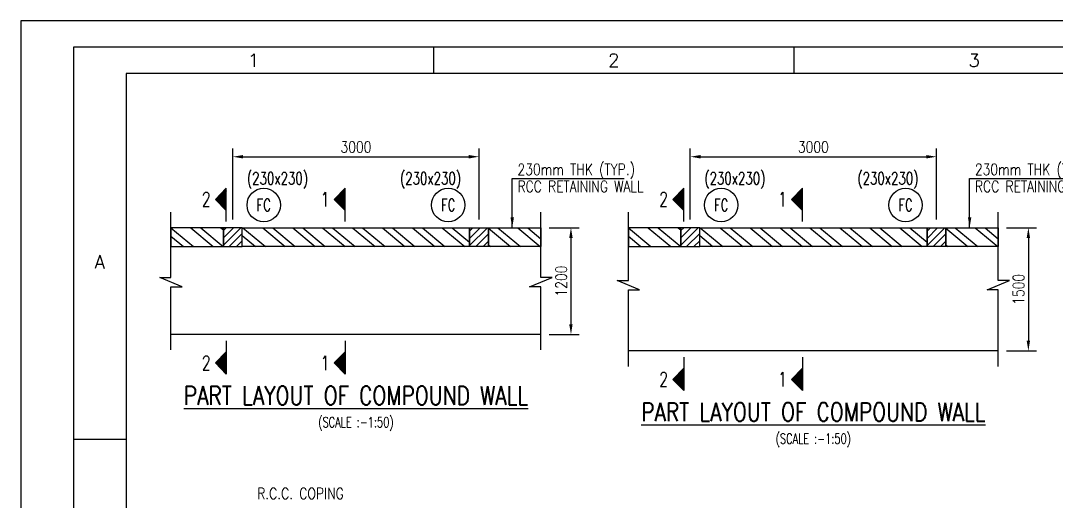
# Model space of a CAD drawing. Extents: x -69352 to 1013721, y -547461 to -186867.
# Drawn here: x 637272 to 662510, y -284439 to -272741 of the extents above; entities that cross this region are included whole.
import ezdxf
from ezdxf.enums import TextEntityAlignment as Align

# ---------------------------------------------------------------- set-up
doc = ezdxf.new("R2010")
doc.units = 0
doc.header["$LTSCALE"] = 500
doc.header["$MEASUREMENT"] = 0
doc.header["$PDMODE"] = 35
doc.header["$PDSIZE"] = -15
doc.layers.get('DEFPOINTS').update_dxf_attribs({"color": 4})
for name, color, linetype in [('PNA', 10, 'Continuous'), ('S-BRECK LINE', 8, 'Continuous'), ('S-COLUMN', 1, 'Continuous'), ('S-COLUMN CIRCLE', 9, 'Continuous'), ('S-COLUMN HATCH', 8, 'Continuous'), ('S-COLUMN NO', 2, 'Continuous'), ('S-CONCRET LINE', 4, 'Continuous'), ('S-DIM-1', 5, 'Continuous'), ('S-HATCH', 253, 'Continuous'), ('S-SECTION MARK', 1, 'Continuous'), ('S-TEXT', 2, 'Continuous'), ('S-TEXT-1', 4, 'Continuous'), ('S-TEXT-1 @ 1', 4, 'Continuous'), ('S-TITIL', 6, 'Continuous')]:
    doc.layers.add(name, color=color, linetype=linetype)
doc.styles.add('ROMANS', font='simplex.shx', dxfattribs={"width": 0.8, "height": 275})
doc.dimstyles.new('dim100', dxfattribs={"dimtxt": 250, "dimasz": 250, "dimexe": 200, "dimexo": 200, "dimgap": 100, "dimtad": 1, "dimdec": 0, "dimzin": 0, "dimdsep": 46, "dimtxsty": 'ROMANS', "dimcen": 0, "dimclrd": 5, "dimclre": 5, "dimclrt": 4, "dimadec": 0, "dimazin": 0, "dimtfac": 1, "dimtdec": 0, "dimtix": 1, "dimtofl": 0, "dimtmove": 2, "dimatfit": 3, "dimfxl": 0, "dimtolj": 1, "dimtzin": 0, "dimlwd": -1, "dimlwe": -1, "dimarcsym": 0})
doc.dimstyles.new('dim50', dxfattribs={"dimtxt": 250, "dimasz": 250, "dimexe": 200, "dimexo": 200, "dimgap": 100, "dimtad": 1, "dimdec": 0, "dimlfac": 0.5, "dimzin": 0, "dimdsep": 46, "dimtxsty": 'ROMANS', "dimcen": 0, "dimclrd": 5, "dimclre": 5, "dimclrt": 4, "dimadec": 0, "dimazin": 0, "dimtfac": 1, "dimtdec": 0, "dimtix": 1, "dimtofl": 0, "dimtmove": 2, "dimatfit": 3, "dimfxl": 0, "dimtolj": 1, "dimtzin": 0, "dimlwd": -1, "dimlwe": -1, "dimarcsym": 0})
pattern_1 = [(45, (-17663425.47, 1124803.71), (-88.38834765, 88.38834765), [])]
pattern_2 = [(45, (-17674573.24, 1124803.71), (-88.38834765, 88.38834765), [])]

# ---------------------------------------------------------------- blocks, each defined once
blk = doc.blocks.new('SHEET')
at = {"elevation": -8, "flags": 128}
blk.add_lwpolyline([(674017, -125881), (763101, -125881), (763101, -63214), (674017, -63214)], close=True, dxfattribs=at)
at = {"layer": 'PNA'}
for p, q in [((682323, -63743, -8), (682323, -64273, -8)), ((689570, -63743, -8), (689570, -64273, -8)), ((675076, -71620, -8), (676135, -71620, -8))]:
    blk.add_line(p, q, dxfattribs=at)
at = {"layer": 'PNA', "color": 1, "elevation": -8}
for points in [[(675076, -125351), (762572, -125351), (762572, -63743), (675076, -63743)], [(676135, -124822), (762042, -124822), (762042, -64273), (676135, -64273)]]:
    blk.add_lwpolyline(points, close=True, dxfattribs=at)
at = {"layer": 'PNA', "style": 'ROMANS'}
for s, p in [('1', (678700, -64008, -8)), ('2', (685947, -64008, -8)), ('3', (693195, -64008, -8)), ('A', (675605, -68060, -8))]:
    blk.add_text(s, height=265, dxfattribs=at).set_placement(p, align=Align.MIDDLE)
blk = doc.blocks.new('*D318')
at = {"layer": 'DEFPOINTS', "color": 0}
for p in [(659590, -276052), (653590, -277780), (659590, -277780)]:
    blk.add_point(p, dxfattribs=at)
at = {"layer": 'S-TEXT-1', "color": 5}
for p, q in [((653590, -277580), (653590, -275852)), ((659590, -277580), (659590, -275852)), ((653840, -276052), (659340, -276052))]:
    blk.add_line(p, q, dxfattribs=at)
for points in [[(653840, -276011), (653840, -276094), (653590, -276052)], [(659340, -276094), (659340, -276011), (659590, -276052)]]:
    blk.add_solid(points, dxfattribs=at)
at = {"layer": 'S-TEXT-1', "color": 4, "insert": (656590, -275815), "char_height": 275, "attachment_point": 5, "style": 'ROMANS'}
blk.add_mtext('\\A1;3000', dxfattribs=at)
blk = doc.blocks.new('*D319')
at = {"layer": 'DEFPOINTS', "color": 0}
for p in [(661098, -277780), (661098, -280780), (661830, -280780)]:
    blk.add_point(p, dxfattribs=at)
at = {"layer": 'S-TEXT-1', "color": 5}
for p, q in [((661298, -277780), (662030, -277780)), ((661830, -278030), (661830, -280530)), ((661298, -280780), (662030, -280780))]:
    blk.add_line(p, q, dxfattribs=at)
for points in [[(661871, -278030), (661788, -278030), (661830, -277780)], [(661788, -280530), (661871, -280530), (661830, -280780)]]:
    blk.add_solid(points, dxfattribs=at)
at = {"layer": 'S-TEXT-1', "color": 4, "insert": (661592, -279280), "char_height": 275, "attachment_point": 5, "rotation": 90, "style": 'ROMANS'}
blk.add_mtext('\\A1;1500', dxfattribs=at)
blk = doc.blocks.new('*D354')
at = {"layer": 'DEFPOINTS', "color": 0}
for p in [(648442, -276052), (642442, -277780), (648442, -277780)]:
    blk.add_point(p, dxfattribs=at)
at = {"layer": 'S-TEXT-1', "color": 5}
for p, q in [((642442, -277580), (642442, -275852)), ((648442, -277580), (648442, -275852)), ((642692, -276052), (648192, -276052))]:
    blk.add_line(p, q, dxfattribs=at)
for points in [[(642692, -276011), (642692, -276094), (642442, -276052)], [(648192, -276094), (648192, -276011), (648442, -276052)]]:
    blk.add_solid(points, dxfattribs=at)
at = {"layer": 'S-TEXT-1', "color": 4, "insert": (645442, -275815), "char_height": 275, "attachment_point": 5, "style": 'ROMANS'}
blk.add_mtext('\\A1;3000', dxfattribs=at)
blk = doc.blocks.new('*D355')
at = {"layer": 'DEFPOINTS', "color": 0}
for p in [(649950, -277780), (649950, -280380), (650682, -280380)]:
    blk.add_point(p, dxfattribs=at)
at = {"layer": 'S-TEXT-1', "color": 5}
for p, q in [((650150, -277780), (650882, -277780)), ((650682, -278030), (650682, -280130)), ((650150, -280380), (650882, -280380))]:
    blk.add_line(p, q, dxfattribs=at)
for points in [[(650723, -278030), (650640, -278030), (650682, -277780)], [(650640, -280130), (650723, -280130), (650682, -280380)]]:
    blk.add_solid(points, dxfattribs=at)
at = {"layer": 'S-TEXT-1', "color": 4, "insert": (650444, -279080), "char_height": 275, "attachment_point": 5, "rotation": 90, "style": 'ROMANS'}
blk.add_mtext('\\A1;{1200}', dxfattribs=at)

msp = doc.modelspace()

# ---------------------------------------------------------------- hatches: boundary and pattern name
at = {"layer": 'S-COLUMN HATCH'}
h = msp.add_hatch(dxfattribs=at)
h.set_pattern_fill('ANSI31', color=256, scale=1000, angle=360, style=0)
h.set_pattern_definition(pattern_2)
h.paths.add_polyline_path([(642211.761, -278240.389), (642211.761, -277780.389), (642671.761, -277780.389), (642671.761, -278240.389)])
h = msp.add_hatch(dxfattribs=at)
h.set_pattern_fill('ANSI31', color=256, scale=1000, angle=360, style=0)
h.set_pattern_definition(pattern_2)
h.paths.add_polyline_path([(648211.761, -278240.389), (648211.761, -277780.389), (648671.761, -277780.389), (648671.761, -278240.389)])
h = msp.add_hatch(dxfattribs=at)
h.set_pattern_fill('ANSI31', color=256, scale=1000, angle=360, style=0)
h.set_pattern_definition(pattern_1)
h.paths.add_polyline_path([(653359.533, -278240.389), (653359.533, -277780.389), (653819.533, -277780.389), (653819.533, -278240.389)])
h = msp.add_hatch(dxfattribs=at)
h.set_pattern_fill('ANSI31', color=256, scale=1000, angle=360, style=0)
h.set_pattern_definition(pattern_1)
h.paths.add_polyline_path([(659359.533, -278240.389), (659359.533, -277780.389), (659819.533, -277780.389), (659819.533, -278240.389)])
at = {"layer": 'S-HATCH'}
h = msp.add_hatch(dxfattribs=at)
h.set_pattern_fill('ANSI32', color=256, scale=1250, angle=275, style=0)
h.set_pattern_definition([(320, (-15789046.3, 830450.9), (301.306692, 359.083333), []), (320, (-15789027.05, 830230.8), (301.306692, 359.083333), [])])
h.paths.add_polyline_path([(640933.767, -277780.389), (640933.767, -278240.389), (642211.761, -278240.389), (642211.761, -277780.389)])
h = msp.add_hatch(dxfattribs=at)
h.set_pattern_fill('ANSI32', color=256, scale=1250, angle=275, style=0)
h.set_pattern_definition([(320, (-15790209.3, 830450.9), (301.306692, 359.083333), []), (320, (-15790190.05, 830230.8), (301.306692, 359.083333), [])])
h.paths.add_polyline_path([(642671.761, -278240.389), (642671.761, -277780.389), (648211.761, -277780.389), (648211.761, -278240.389)])
h = msp.add_hatch(dxfattribs=at)
h.set_pattern_fill('ANSI32', color=256, scale=1250, angle=275, style=0)
h.set_pattern_definition([(320, (-15794203.26, 830450.9), (301.306692, 359.083333), []), (320, (-15794184, 830230.8), (301.306692, 359.083333), [])])
h.paths.add_polyline_path([(648671.761, -278240.389), (648671.761, -277780.389), (649949.755, -277780.389), (649949.755, -278240.389)])
h = msp.add_hatch(dxfattribs=at)
h.set_pattern_fill('ANSI32', color=256, scale=1250, angle=275, style=0)
h.set_pattern_definition([(320, (-15777898.54, 830450.9), (301.306692, 359.083333), []), (320, (-15777879.3, 830230.8), (301.306692, 359.083333), [])])
h.paths.add_polyline_path([(652081.54, -277780.389), (652081.54, -278240.389), (653359.533, -278240.389), (653359.533, -277780.389)])
h = msp.add_hatch(dxfattribs=at)
h.set_pattern_fill('ANSI32', color=256, scale=1250, angle=275, style=0)
h.set_pattern_definition([(320, (-15779061.53, 830450.9), (301.306692, 359.083333), []), (320, (-15779042.28, 830230.8), (301.306692, 359.083333), [])])
h.paths.add_polyline_path([(653819.533, -278240.389), (653819.533, -277780.389), (659359.533, -277780.389), (659359.533, -278240.389)])
h = msp.add_hatch(dxfattribs=at)
h.set_pattern_fill('ANSI32', color=256, scale=1250, angle=275, style=0)
h.set_pattern_definition([(320, (-15783055.5, 830450.9), (301.306692, 359.083333), []), (320, (-15783036.23, 830230.8), (301.306692, 359.083333), [])])
h.paths.add_polyline_path([(659819.533, -278240.389), (659819.533, -277780.389), (661097.527, -277780.389), (661097.527, -278240.389)])
at = {"layer": 'S-SECTION MARK'}
h = msp.add_hatch(dxfattribs=at)
h.set_pattern_fill('ANSI31', color=256, scale=172.406964, angle=270, style=0)
h.set_pattern_definition([(315, (640443.907, -201378.238), (15.2387667, 15.2387667), [])])
h.paths.add_polyline_path([(642015.756, -277089.397), (642282.886, -276817.531), (642282.886, -277361.262)])
h = msp.add_hatch(dxfattribs=at)
h.set_pattern_fill('ANSI31', color=256, scale=172.406964, angle=270, style=0)
h.set_pattern_definition([(315, (643339.215, -201378.238), (15.2387667, 15.2387667), [])])
h.paths.add_polyline_path([(644911.064, -277089.397), (645178.193, -276817.531), (645178.193, -277361.262)])
h = msp.add_hatch(dxfattribs=at)
h.set_pattern_fill('ANSI31', color=256, scale=172.406964, angle=270, style=0)
h.set_pattern_definition([(315, (651591.68, -201378.238), (15.2387667, 15.2387667), [])])
h.paths.add_polyline_path([(653163.529, -277089.397), (653430.658, -276817.531), (653430.658, -277361.262)])
h = msp.add_hatch(dxfattribs=at)
h.set_pattern_fill('ANSI31', color=256, scale=172.406964, angle=270, style=0)
h.set_pattern_definition([(315, (654486.987, -201378.238), (15.2387667, 15.2387667), [])])
h.paths.add_polyline_path([(656058.836, -277089.397), (656325.965, -276817.531), (656325.965, -277361.262)])
h = msp.add_hatch(dxfattribs=at)
h.set_pattern_fill('ANSI31', color=256, scale=172.406964, angle=270, style=0)
h.set_pattern_definition([(315, (640443.907, -203288.238), (15.2387667, 15.2387667), [])])
h.paths.add_polyline_path([(642015.756, -281071.382), (642282.886, -281343.247), (642282.886, -280799.517)])
h = msp.add_hatch(dxfattribs=at)
h.set_pattern_fill('ANSI31', color=256, scale=172.406964, angle=270, style=0)
h.set_pattern_definition([(315, (643339.215, -203288.238), (15.2387667, 15.2387667), [])])
h.paths.add_polyline_path([(644911.064, -281071.382), (645178.193, -281343.247), (645178.193, -280799.517)])
h = msp.add_hatch(dxfattribs=at)
h.set_pattern_fill('ANSI31', color=256, scale=172.406964, angle=270, style=0)
h.set_pattern_definition([(315, (651591.68, -203688.238), (15.2387667, 15.2387667), [])])
h.paths.add_polyline_path([(653163.529, -281471.382), (653430.658, -281743.247), (653430.658, -281199.517)])
h = msp.add_hatch(dxfattribs=at)
h.set_pattern_fill('ANSI31', color=256, scale=172.406964, angle=270, style=0)
h.set_pattern_definition([(315, (654486.987, -203688.238), (15.2387667, 15.2387667), [])])
h.paths.add_polyline_path([(656058.836, -281471.382), (656325.965, -281743.247), (656325.965, -281199.517)])

# ---------------------------------------------------------------- linework, layer by layer
at = {"layer": 'S-BRECK LINE', "elevation": -1.253}
for points in [[(640933.767, -280755.389), (640933.767, -279220.889), (641208.515, -279220.889), (640659.019, -278995.257), (640933.767, -278995.257), (640933.767, -277405.389)], [(649949.755, -280755.389), (649949.755, -279220.889), (649675.007, -279220.889), (650224.503, -278995.257), (649949.755, -278995.257), (649949.755, -277405.389)]]:
    msp.add_lwpolyline(points, dxfattribs=at)
at = {"layer": 'S-BRECK LINE'}
for points in [[(652081.54, -281155.389), (652081.54, -279293.205), (652356.287, -279293.205), (651806.792, -279067.574), (652081.54, -279067.574), (652081.54, -277405.389)], [(661097.527, -281155.389), (661097.527, -279293.205), (660822.78, -279293.205), (661372.275, -279067.574), (661097.527, -279067.574), (661097.527, -277405.389)]]:
    msp.add_lwpolyline(points, dxfattribs=at)
at = {"layer": 'S-COLUMN', "elevation": -1.253}
for points in [[(642211.761, -278240.389), (642671.761, -278240.389), (642671.761, -277780.389), (642211.761, -277780.389)], [(648671.761, -278240.389), (648211.761, -278240.389), (648211.761, -277780.389), (648671.761, -277780.389)]]:
    msp.add_lwpolyline(points, close=True, dxfattribs=at)
at = {"layer": 'S-COLUMN'}
for points in [[(653359.533, -278240.389), (653819.533, -278240.389), (653819.533, -277780.389), (653359.533, -277780.389)], [(659819.533, -278240.389), (659359.533, -278240.389), (659359.533, -277780.389), (659819.533, -277780.389)]]:
    msp.add_lwpolyline(points, close=True, dxfattribs=at)
at = {"layer": 'S-COLUMN CIRCLE'}
for centre in [(643194.286, -277227.915, -1.253), (647689.236, -277227.915, -1.253), (654342.059, -277227.915), (658837.008, -277227.915)]:
    msp.add_circle(centre, 407.525, dxfattribs=at)
at = {"layer": 'S-CONCRET LINE'}
for p, q in [((649949.755, -280380.389, -1.253), (640933.767, -280380.389, -1.253)), ((661097.527, -280780.389), (652081.54, -280780.389))]:
    msp.add_line(p, q, dxfattribs=at)
at = {"layer": 'S-CONCRET LINE', "elevation": -1.253}
for points in [[(642211.761, -278240.389), (642211.761, -277780.389), (640933.767, -277780.389), (640933.767, -278240.389)], [(642671.761, -278240.389), (642671.761, -277780.389), (648211.761, -277780.389), (648211.761, -278240.389)], [(648671.761, -278240.389), (648671.761, -277780.389), (649949.755, -277780.389), (649949.755, -278240.389)]]:
    msp.add_lwpolyline(points, close=True, dxfattribs=at)
at = {"layer": 'S-CONCRET LINE'}
for points in [[(653359.533, -278240.389), (653359.533, -277780.389), (652081.54, -277780.389), (652081.54, -278240.389)], [(653819.533, -278240.389), (653819.533, -277780.389), (659359.533, -277780.389), (659359.533, -278240.389)], [(659819.533, -278240.389), (659819.533, -277780.389), (661097.527, -277780.389), (661097.527, -278240.389)]]:
    msp.add_lwpolyline(points, close=True, dxfattribs=at)
at = {"layer": 'S-SECTION MARK'}
for p, q in [((642015.756, -277089.397, -1.253), (642282.886, -276817.531, -1.253)), ((642282.886, -277630.389, -1.253), (642282.886, -276817.531, -1.253)), ((644911.064, -277089.397, -1.253), (645178.193, -276817.531, -1.253)), ((645178.193, -277630.389, -1.253), (645178.193, -276817.531, -1.253)), ((653163.529, -277089.397), (653430.658, -276817.531)), ((653430.658, -277630.389), (653430.658, -276817.531)), ((656058.836, -277089.397), (656325.965, -276817.531)), ((656325.965, -277630.389), (656325.965, -276817.531)), ((642282.886, -277361.262, -1.253), (642015.756, -277089.397, -1.253)), ((645178.193, -277361.262, -1.253), (644911.064, -277089.397, -1.253)), ((653430.658, -277361.262), (653163.529, -277089.397)), ((656325.965, -277361.262), (656058.836, -277089.397)), ((642282.886, -280530.389, -1.253), (642282.886, -281343.247, -1.253)), ((645178.193, -280530.389, -1.253), (645178.193, -281343.247, -1.253)), ((642282.886, -280799.517, -1.253), (642015.756, -281071.382, -1.253)), ((645178.193, -280799.517, -1.253), (644911.064, -281071.382, -1.253)), ((642015.756, -281071.382, -1.253), (642282.886, -281343.247, -1.253)), ((644911.064, -281071.382, -1.253), (645178.193, -281343.247, -1.253)), ((653430.658, -280930.389), (653430.658, -281743.247)), ((656325.965, -280930.389), (656325.965, -281743.247)), ((653430.658, -281199.517), (653163.529, -281471.382)), ((656325.965, -281199.517), (656058.836, -281471.382)), ((653163.529, -281471.382), (653430.658, -281743.247)), ((656058.836, -281471.382), (656325.965, -281743.247))]:
    msp.add_line(p, q, dxfattribs=at)

# ---------------------------------------------------------------- block references
at = {"xscale": 1.211507295708977, "yscale": 1.211507295708977, "zscale": 1.211507295708977}
msp.add_blockref('SHEET', (-179304.157, -196157.673, 9.11), dxfattribs=at)

# ---------------------------------------------------------------- texts
at = {"layer": 'S-COLUMN NO', "style": 'ROMANS', "width": 0.7}
for p in [(642786.761, -276577.915, -1.253), (646516.761, -276577.915, -1.253), (653934.533, -276577.915), (657664.533, -276577.915)]:
    msp.add_text('(230x230)', height=300, dxfattribs=at).set_placement(p, align=Align.MIDDLE_LEFT)
for p in [(643194.286, -277227.915, -1.253), (647689.236, -277227.915, -1.253), (654342.059, -277227.915), (658837.008, -277227.915)]:
    msp.add_text('FC', height=300, dxfattribs=at).set_placement(p, align=Align.MIDDLE)
at = {"layer": 'S-SECTION MARK', "style": 'ROMANS', "width": 0.7}
for s, p in [('2', (641792.974, -277088.035, -1.253)), ('1', (644688.281, -277088.035, -1.253)), ('2', (652940.746, -277088.035)), ('1', (655836.054, -277088.035)), ('2', (641792.974, -281072.744, -1.253)), ('1', (644688.281, -281072.744, -1.253)), ('2', (652940.746, -281472.744)), ('1', (655836.054, -281472.744))]:
    msp.add_text(s, height=350, dxfattribs=at).set_placement(p, align=Align.MIDDLE)
at = {"layer": 'S-TEXT', "style": 'ROMANS', "width": 0.7}
for p in [(645441.761, -282515.007, -1.253), (656589.533, -282915.007)]:
    msp.add_text('(SCALE :-1:50)', height=250, dxfattribs=at).set_placement(p, align=Align.MIDDLE_CENTER)
at = {"layer": 'S-TEXT-1 @ 1', "style": 'ROMANS', "width": 0.8}
for s, p in [('230mm THK (TYP.)', (649378.612, -276359.363, 9.84)), ('230mm THK (TYP.)', (660526.384, -276359.363, 11.093)), ('RCC RETAINING WALL', (649378.612, -276773.649, 9.84)), ('RCC RETAINING WALL', (660526.384, -276773.649, 11.093)), ('R.C.C. COPING', (643033.42, -284250.527, -9.578))]:
    msp.add_text(s, height=275, dxfattribs=at).set_placement(p, align=Align.MIDDLE_LEFT)
at = {"layer": 'S-TITIL', "style": 'ROMANS', "width": 0.8}
for p in [(645441.761, -281865.007, -1.253), (656589.533, -282265.007)]:
    msp.add_text('%%UPART LAYOUT OF COMPOUND WALL', height=450, dxfattribs=at).set_placement(p, align=Align.MIDDLE_CENTER)

# ---------------------------------------------------------------- dimensions: what is measured, and where the dimension line sits
at = {"layer": 'S-TEXT-1', "color": 5}
for base, p1, p2, picture, middle in [((648441.761, -276052.233), (642441.761, -277780.389, -1.253), (648441.761, -277780.389, -1.253), '*D354', (645441.761, -275814.733)), ((659589.533, -276052.233, 1.253), (653589.533, -277780.389), (659589.533, -277780.389), '*D318', (656589.533, -275814.733, 1.253))]:
    dim = msp.add_linear_dim(base=base, p1=p1, p2=p2, dimstyle='dim50', dxfattribs=at)
    dim.commit()
    dim.dimension.update_dxf_attribs({"geometry": picture, "text_midpoint": middle})
dim = msp.add_linear_dim(base=(650681.794, -280380.389), p1=(649949.755, -277780.389, -1.253), p2=(649949.755, -280380.389, -1.253), angle=270, text='{1200}', dimstyle='dim50', override={"dimtxsty": 'ROMANS'}, dxfattribs=at)
dim.commit()
dim.dimension.update_dxf_attribs({"geometry": '*D355', "text_midpoint": (650444.294, -279080.389)})
dim = msp.add_linear_dim(base=(661829.566, -280780.389, 1.253), p1=(661097.527, -277780.389), p2=(661097.527, -280780.389), angle=270, dimstyle='dim50', dxfattribs=at)
dim.commit()
dim.dimension.update_dxf_attribs({"geometry": '*D319', "text_midpoint": (661592.066, -279280.389, 1.253)})

# ---------------------------------------------------------------- leaders
at = {"layer": 'S-DIM-1'}
for points in [[(649250.576, -277780.389, 9.84), (649250.576, -276584.363, 9.84), (651981.474, -276584.363, 9.84)], [(660398.348, -277780.389, 11.093), (660398.348, -276584.363, 11.093), (663129.246, -276584.363, 11.093)]]:
    msp.add_leader(points, dimstyle='dim100', dxfattribs=at)

doc.saveas('drawing.dxf')
